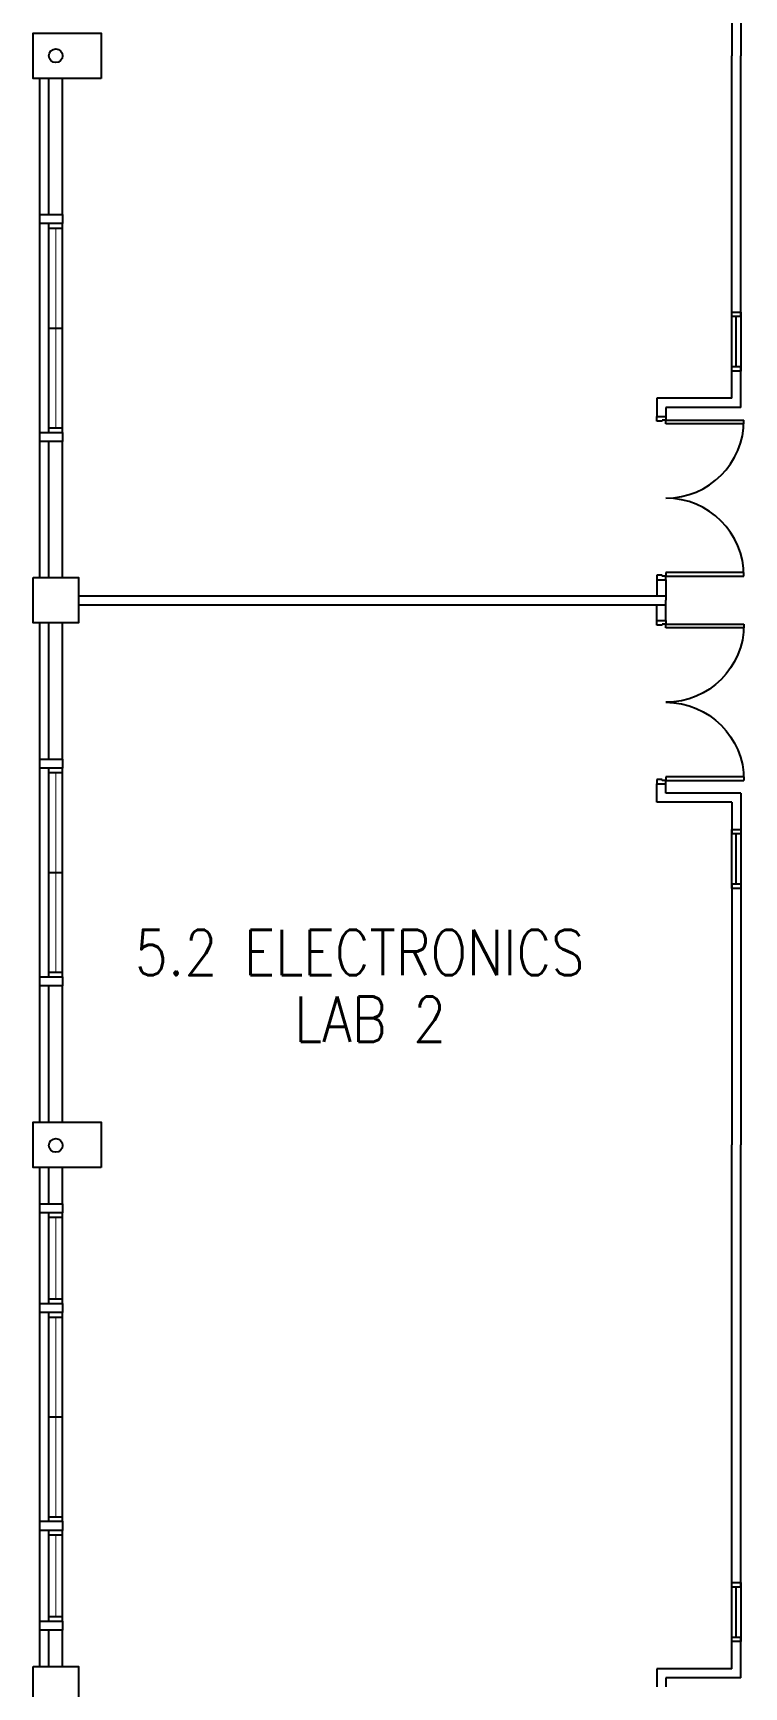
# Model space of a CAD drawing. Extents: x 2508799 to 2625178, y -845223 to -762524.
# Drawn here: x 2508799 to 2516634, y -820399 to -802174 of the extents above; entities that cross this region are included whole.
import ezdxf

# ---------------------------------------------------------------- set-up
doc = ezdxf.new("R2010")
doc.units = 0
doc.header["$LTSCALE"] = 10
doc.header["$MEASUREMENT"] = 0
doc.layers.get('0').update_dxf_attribs({"linetype": 'CONTINUOUS'})
for name, color, linetype in [('COL', 3, 'CONTINUOUS'), ('DR', 7, 'CONTINUOUS'), ('LINE', 7, 'CONTINUOUS'), ('partition', 7, 'CONTINUOUS'), ('RWDP', 145, 'CONTINUOUS'), ('stair', 7, 'CONTINUOUS'), ('T50', 4, 'CONTINUOUS'), ('WALL', 2, 'CONTINUOUS'), ('WIN', 5, 'CONTINUOUS')]:
    doc.layers.add(name, color=color, linetype=linetype)
doc.styles.add('ROMANS', font='romans')

# ---------------------------------------------------------------- blocks, each defined once
blk = doc.blocks.new('FG')
at = {"layer": 'LINE', "linetype": 'Continuous'}
for points in [[(0, 0), (50, 0), (50, 100), (0, 100)], [(600, 0), (650, 0), (650, 100), (600, 100)]]:
    blk.add_lwpolyline(points, close=True, dxfattribs=at)
at = {"layer": 'LINE', "color": 5, "linetype": 'Continuous'}
for points in [[(600, 100), (50, 100)], [(50, 0), (600, 0)]]:
    blk.add_lwpolyline(points, dxfattribs=at)
at = {"layer": 'LINE', "color": 1, "linetype": 'Continuous'}
blk.add_lwpolyline([(50, 50), (600, 50)], dxfattribs=at)
blk = doc.blocks.new('D1800-A')
at = {"layer": 'DR'}
for p, q in [((0, 0), (100, 0)), ((0, -50), (0, 0)), ((100, 0), (100, -40)), ((60, -50), (0, -50)), ((100, -40), (60, -40)), ((60, -40), (60, -50)), ((100, -40), (960, -40)), ((100, -80), (100, -40)), ((959, -80), (100, -80)), ((60, -1750), (0, -1750)), ((0, -1750), (0, -1800)), ((0, -1800), (100, -1800)), ((60, -1760), (60, -1750)), ((100, -1760), (60, -1760)), ((959, -1720), (100, -1720)), ((100, -1720), (100, -1760)), ((100, -1760), (960, -1760)), ((100, -1800), (100, -1760))]:
    blk.add_line(p, q, dxfattribs=at)
for centre, start, end in [((100, -40), 270.0001, 0), ((100, -1760), 0, 90)]:
    blk.add_arc(centre, 860, start, end, dxfattribs=at)

msp = doc.modelspace()

# ---------------------------------------------------------------- linework, layer by layer
at = {"color": 0}
for p, q in [((2508874.5, -808174.1), (2508874.5, -802674.1)), ((2515674.5, -806199.1), (2515674.5, -806399.1)), ((2515774.5, -806299.1), (2515774.5, -806397.2)), ((2508874.5, -814174.1), (2508874.5, -808674.1)), ((2515674.5, -810649.1), (2515674.5, -810449.1)), ((2515774.5, -810549.1), (2515774.5, -810451)), ((2508874.5, -820174.1), (2508874.5, -814674.1)), ((2515674.5, -820199.1), (2515674.5, -820399.1)), ((2515774.5, -820299.1), (2515774.5, -820397.2))]:
    msp.add_line(p, q, dxfattribs=at)
at = {"layer": 'COL', "color": 0}
for points in [[(2509549.5, -802674.1), (2508799.5, -802674.1), (2508799.5, -802174.1), (2509549.5, -802174.1)], [(2508799.5, -808174.1), (2509299.5, -808174.1), (2509299.5, -808674.1), (2508799.5, -808674.1)], [(2509549.5, -814674.1), (2508799.5, -814674.1), (2508799.5, -814174.1), (2509549.5, -814174.1)], [(2508799.5, -820174.1), (2509299.5, -820174.1), (2509299.5, -820674.1), (2508799.5, -820674.1)]]:
    msp.add_lwpolyline(points, close=True, dxfattribs=at)
at = {"layer": 'partition', "color": 0}
for p, q in [((2516499.5, -806199.1), (2515674.5, -806199.1)), ((2516599.5, -806299.1), (2515774.5, -806299.1)), ((2509299.5, -808374.1), (2515774.5, -808374.1)), ((2509299.5, -808474.1), (2515774.5, -808474.1)), ((2516599.5, -810549.1), (2515774.5, -810549.1)), ((2516499.5, -810649.1), (2515674.5, -810649.1)), ((2516499.5, -820199.1), (2515674.5, -820199.1)), ((2516599.5, -820299.1), (2515774.5, -820299.1))]:
    msp.add_line(p, q, dxfattribs=at)
at = {"layer": 'RWDP', "color": 0}
for centre in [(2509049.5, -802424.1), (2509049.5, -814432.2)]:
    msp.add_circle(centre, 75, dxfattribs=at)
at = {"layer": 'stair', "color": 0}
for p, q in [((2516499.5, -798549.1), (2516499.5, -802424.1)), ((2516599.5, -798549.1), (2516599.5, -802424.1)), ((2516499.5, -805299.1), (2516499.5, -802424.1)), ((2516599.5, -805299.1), (2516599.5, -802424.1)), ((2516499.5, -806199.1), (2516499.5, -805849.1)), ((2516599.5, -806299.1), (2516599.5, -805849.1)), ((2515674.5, -808199.1), (2515674.5, -808374.1)), ((2515774.5, -808199.1), (2515774.5, -808424.1)), ((2515774.5, -808649.1), (2515774.5, -808424.1)), ((2515674.5, -808649.1), (2515674.5, -808474.1)), ((2516599.5, -810549.1), (2516599.5, -810999.1)), ((2516499.5, -810649.1), (2516499.5, -810999.1)), ((2516499.5, -811549.1), (2516499.5, -814424.1)), ((2516599.5, -811549.1), (2516599.5, -814424.1)), ((2516499.5, -819299.1), (2516499.5, -814424.1)), ((2516599.5, -819299.1), (2516599.5, -814424.1)), ((2516499.5, -820199.1), (2516499.5, -819849.1)), ((2516599.5, -820299.1), (2516599.5, -819849.1))]:
    msp.add_line(p, q, dxfattribs=at)
at = {"layer": 'WALL', "color": 0}
for p, q in [((2508974.5, -804174.1), (2508974.5, -802674.1)), ((2509124.5, -804174.1), (2509124.5, -802674.1)), ((2508974.5, -808174.1), (2508974.5, -806674.1)), ((2509124.5, -808174.1), (2509124.5, -806674.1)), ((2508974.5, -810174.1), (2508974.5, -808674.1)), ((2509124.5, -810174.1), (2509124.5, -808674.1)), ((2508974.5, -814174.1), (2508974.5, -812674.1)), ((2509124.5, -814174.1), (2509124.5, -812674.1)), ((2508974.5, -815074.1), (2508974.5, -814674.1)), ((2509124.5, -815074.1), (2509124.5, -814674.1)), ((2508974.5, -820174.1), (2508974.5, -819774.1)), ((2509124.5, -820174.1), (2509124.5, -819774.1))]:
    msp.add_line(p, q, dxfattribs=at)
for points in [[(2508874.5, -804174.1), (2509124.5, -804174.1), (2509124.5, -804274.1), (2508874.5, -804274.1)], [(2508874.5, -806574.1), (2509124.5, -806574.1), (2509124.5, -806674.1), (2508874.5, -806674.1)], [(2508874.5, -810174.1), (2509124.5, -810174.1), (2509124.5, -810274.1), (2508874.5, -810274.1)], [(2508874.5, -812574.1), (2509124.5, -812574.1), (2509124.5, -812674.1), (2508874.5, -812674.1)], [(2508874.5, -815074.1), (2509124.5, -815074.1), (2509124.5, -815174.1), (2508874.5, -815174.1)], [(2508874.5, -816174.1), (2509124.5, -816174.1), (2509124.5, -816274.1), (2508874.5, -816274.1)], [(2508874.5, -818574.1), (2509124.5, -818574.1), (2509124.5, -818674.1), (2508874.5, -818674.1)], [(2508874.5, -819674.1), (2509124.5, -819674.1), (2509124.5, -819774.1), (2508874.5, -819774.1)]]:
    msp.add_lwpolyline(points, close=True, dxfattribs=at)
at = {"layer": 'WIN', "color": 0}
for p, q in [((2508974.5, -806574.1), (2508974.5, -804274.1)), ((2508974.5, -804324.1), (2509124.5, -804324.1)), ((2509124.5, -806574.1), (2509124.5, -804274.1)), ((2508974.5, -805424.1), (2509124.5, -805424.1)), ((2508974.5, -806524.1), (2509124.5, -806524.1)), ((2508974.5, -812574.1), (2508974.5, -810274.1)), ((2509124.5, -812574.1), (2509124.5, -810274.1)), ((2508974.5, -810324.1), (2509124.5, -810324.1)), ((2508974.5, -811424.1), (2509124.5, -811424.1)), ((2508974.5, -812524.1), (2509124.5, -812524.1)), ((2508974.5, -816174.1), (2508974.5, -815174.1)), ((2509124.5, -816174.1), (2509124.5, -815174.1)), ((2508974.5, -815224.1), (2509124.5, -815224.1)), ((2508974.5, -816124.1), (2509124.5, -816124.1)), ((2508974.5, -818574.1), (2508974.5, -816274.1)), ((2509124.5, -818574.1), (2509124.5, -816274.1)), ((2508974.5, -816324.1), (2509124.5, -816324.1)), ((2508974.5, -817424.1), (2509124.5, -817424.1)), ((2508974.5, -818524.1), (2509124.5, -818524.1)), ((2508974.5, -819674.1), (2508974.5, -818674.1)), ((2508974.5, -818724.1), (2509124.5, -818724.1)), ((2509124.5, -819674.1), (2509124.5, -818674.1)), ((2508974.5, -819624.1), (2509124.5, -819624.1))]:
    msp.add_line(p, q, dxfattribs=at)
at = {"layer": 'WIN', "color": 0, "const_width": 10, "flags": 128}
for points in [[(2509049.5, -806524.1), (2509049.5, -804324.1)], [(2509049.5, -812524.1), (2509049.5, -810324.1)], [(2509049.5, -816124.1), (2509049.5, -815224.1)], [(2509049.5, -818524.1), (2509049.5, -816324.1)], [(2509049.5, -818724.1), (2509049.5, -819624.1)]]:
    msp.add_lwpolyline(points, dxfattribs=at)

# ---------------------------------------------------------------- block references
at = {"layer": 'LINE', "color": 0, "xscale": -1, "rotation": 270}
for p in [(2516499.5, -805899.1), (2516499.5, -811599.1), (2516499.5, -819899.1)]:
    msp.add_blockref('FG', p, dxfattribs=at)
at = {"layer": 'stair', "color": 0}
msp.add_blockref('D1800-A', (2515674.5, -806399.1), dxfattribs=at)
at = {"layer": 'stair', "color": 0, "xscale": -1, "rotation": 180}
msp.add_blockref('D1800-A', (2515674.5, -810449.1), dxfattribs=at)

# ---------------------------------------------------------------- texts
at = {"layer": 'T50', "color": 0, "style": 'ROMANS', "width": 0.85}
for s, p in [('5.2 ELECTRONICS', (2509920.9, -812556.1)), ('LAB 2', (2511676.7, -813291.2))]:
    msp.add_text(s, height=500, dxfattribs=at).set_placement(p)

doc.saveas('drawing.dxf')
